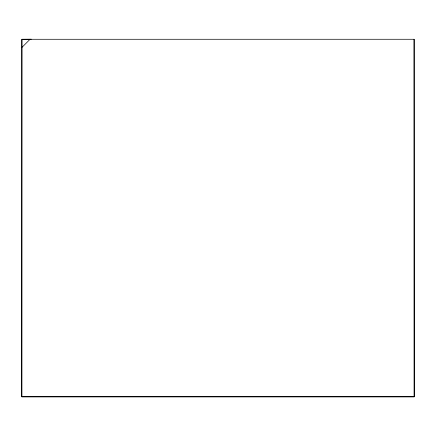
<?xml version="1.0" encoding="UTF-8"?>
<svg xmlns="http://www.w3.org/2000/svg" width="436" height="436" viewBox="0 0 436 436"><rect width="100%" height="100%" fill="white"/><g stroke="black" fill="none" stroke-linecap="round" stroke-linejoin="round"><path stroke-width="0.65" d="M21.882 47.453L30.057 39.284L414.113 39.273L414.2 396.793L21.805 396.798L21.882 39.284L31.294 39.202M30.057 39.284L21.882 39.284L21.805 396.793L414.2 396.793L414.113 39.273"/></g></svg>
